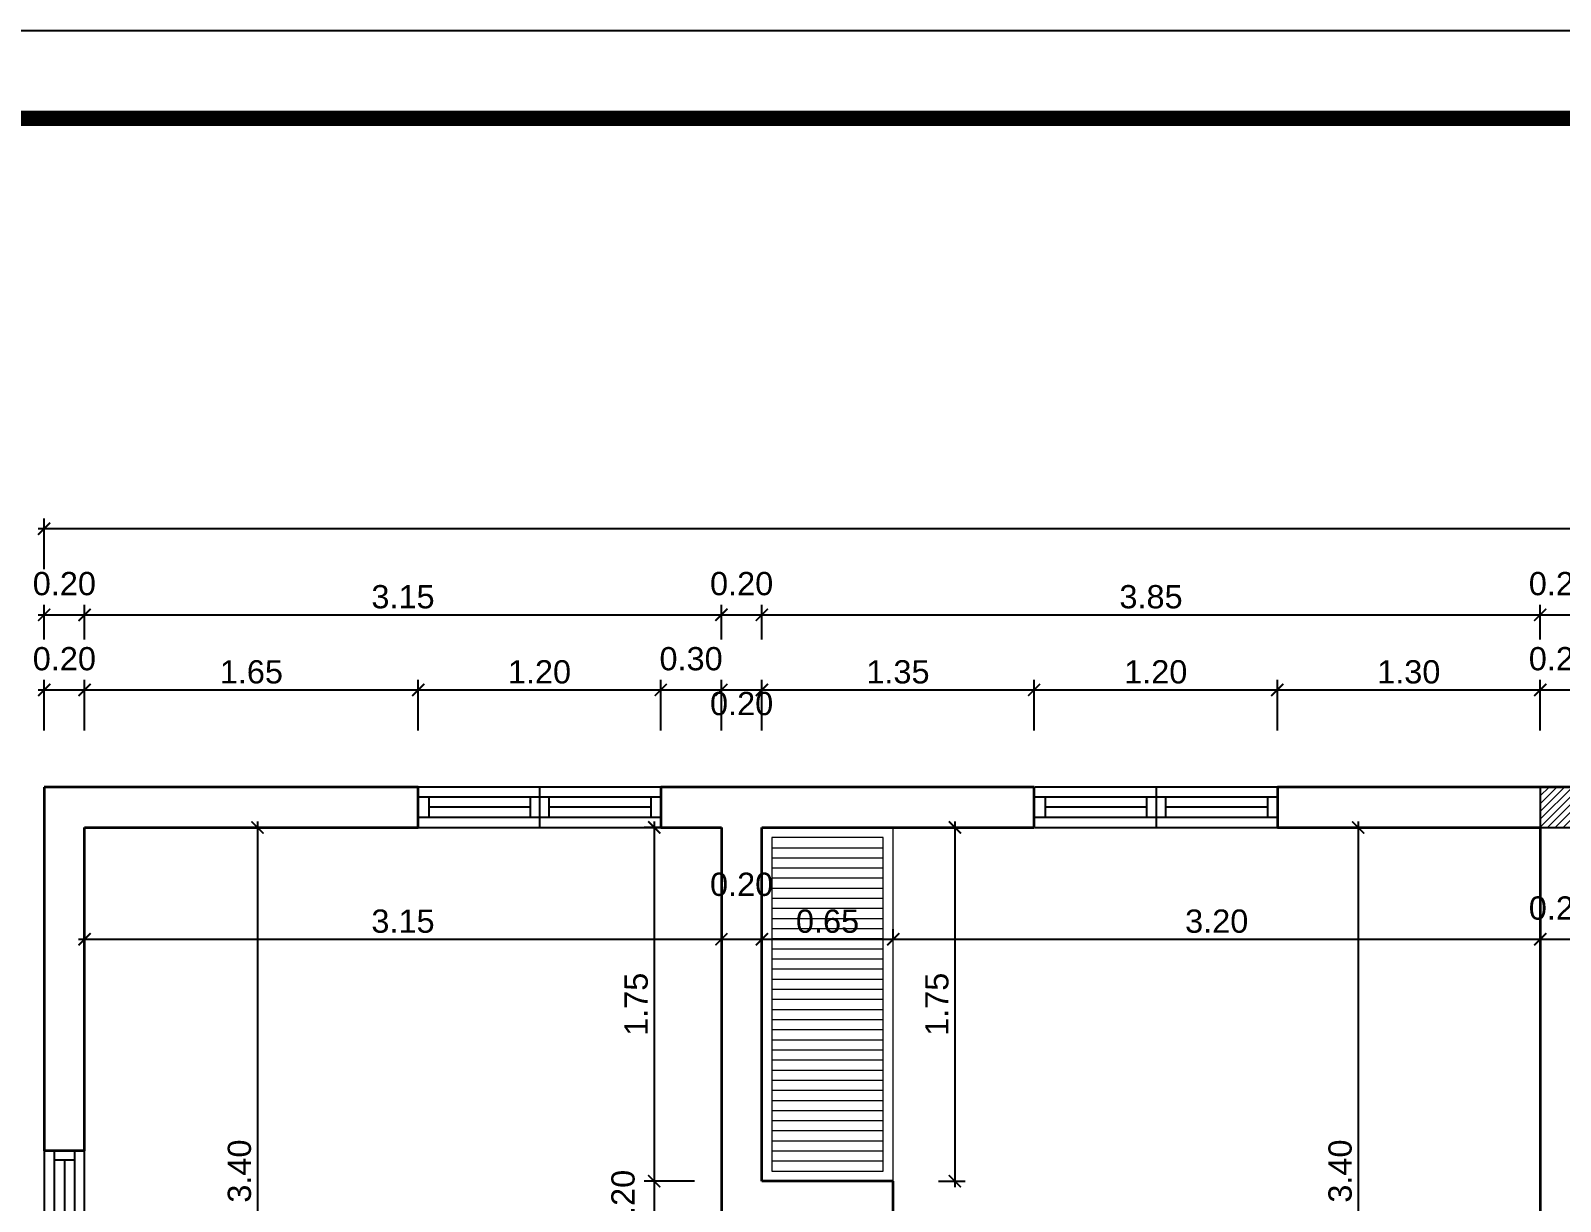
# Model space of a CAD drawing. Header units: feet. Extents: x -417 to 46, y -646 to -218.
# Drawn here: x -108.26 to -100.7, y -487.38 to -481.59 of the extents above; entities that cross this region are included whole.
import ezdxf

# ---------------------------------------------------------------- set-up
doc = ezdxf.new("R2010")
doc.units = ezdxf.units.FT
doc.header["$MEASUREMENT"] = 0
for name, color, linetype, lineweight in [('A-WALL', 4, 'Continuous', 25), ('closet', 8, 'Continuous', 5), ('DIM-COTAS', 1, 'Continuous', 5), ('Piso', 8, 'Continuous', 9)]:
    doc.layers.add(name, color=color, linetype=linetype, lineweight=lineweight)
for name, color, linetype in [('columna', 9, 'Continuous'), ('DIM', 10, 'Continuous'), ('MARCO', 7, 'Continuous'), ('PERT-VENT', 2, 'Continuous')]:
    doc.layers.add(name, color=color, linetype=linetype)
doc.styles.get("Standard").update_dxf_attribs({"font": 'arial.ttf', "height": 0.115})
doc.dimstyles.new('KEILY', dxfattribs={"dimtxt": 0.115, "dimasz": 0.06, "dimexe": 0.05, "dimexo": 0.2, "dimgap": 0.03, "dimtad": 1, "dimzin": 1, "dimdsep": 46, "dimtxsty": 'Standard', "dimblk": 'ARCHTICK', "dimcen": 2.5, "dimdle": 0.03, "dimclrd": 256, "dimclre": 256, "dimclrt": 7, "dimadec": 0, "dimazin": 0, "dimtfac": 1, "dimtmove": 2, "dimatfit": 3, "dimfxl": 0.2, "dimfxlon": 1, "dimtolj": 1, "dimtzin": 1, "dimarcsym": 0})

# ---------------------------------------------------------------- blocks, each defined once
blk = doc.blocks.new('A$C18ED6237')
at = {"layer": 'PERT-VENT', "extrusion": (-2.36783e-12, 8.94772e-16, -1)}
for p, q in [((1.2, 0.2), (0, 0.2)), ((0.6, 0.2), (0.6, 0)), ((1.2, 0.15), (0, 0.15)), ((0.0538, 0.05), (0.0538, 0.15)), ((0.5533, 0.1), (0.0538, 0.1)), ((0.5533, 0.15), (0.5533, 0.05)), ((0.6467, 0.15), (0.6467, 0.05)), ((1.1533, 0.1), (0.6467, 0.1)), ((1.2, 0.05), (0, 0.05)), ((0, 0), (1.2, 0))]:
    blk.add_line(p, q, dxfattribs=at)
at = {"layer": 'PERT-VENT'}
blk.add_line((1.1533, 0.05), (1.1533, 0.15), dxfattribs=at)
blk = doc.blocks.new('_ArchTick')
at = {"layer": 'DIM-COTAS', "color": 0, "const_width": 0.15}
blk.add_lwpolyline([(-0.5, -0.5), (0.5, 0.5)], dxfattribs=at)
blk = doc.blocks.new('*D1386')
at = {"layer": 'Defpoints', "color": 0, "transparency": 16777216}
for p in [(-107.9954, -484.847), (-108.1954, -485.3275), (-107.9954, -485.5275)]:
    blk.add_point(p, dxfattribs=at)
at = {"layer": 'DIM', "lineweight": -2, "transparency": 16777216}
for p, q in [((-108.1954, -485.047), (-108.1954, -484.797)), ((-107.9954, -485.047), (-107.9954, -484.797)), ((-108.2254, -484.847), (-107.9654, -484.847))]:
    blk.add_line(p, q, dxfattribs=at)
at = {"layer": 'DIM', "lineweight": -2, "transparency": 16777216, "xscale": 0.06, "yscale": 0.06, "zscale": 0.06, "rotation": 180}
blk.add_blockref('_ArchTick', (-108.1954, -484.847), dxfattribs=at)
at = {"layer": 'DIM', "lineweight": -2, "transparency": 16777216, "xscale": 0.06, "yscale": 0.06, "zscale": 0.06}
blk.add_blockref('_ArchTick', (-107.9954, -484.847), dxfattribs=at)
at = {"layer": 'DIM', "color": 7, "transparency": 16777216, "insert": (-108.0954, -484.6933), "char_height": 0.115, "attachment_point": 5}
blk.add_mtext('\\A1;0.20', dxfattribs=at)
blk = doc.blocks.new('*D1387')
at = {"layer": 'Defpoints', "color": 0, "transparency": 16777216}
for p in [(-106.3454, -484.847), (-106.3454, -485.3275), (-107.9954, -485.5275)]:
    blk.add_point(p, dxfattribs=at)
at = {"layer": 'DIM', "lineweight": -2, "transparency": 16777216}
for p, q in [((-107.9954, -485.047), (-107.9954, -484.797)), ((-106.3454, -485.047), (-106.3454, -484.797)), ((-108.0254, -484.847), (-106.3154, -484.847))]:
    blk.add_line(p, q, dxfattribs=at)
at = {"layer": 'DIM', "lineweight": -2, "transparency": 16777216, "xscale": 0.06, "yscale": 0.06, "zscale": 0.06, "rotation": 180}
blk.add_blockref('_ArchTick', (-107.9954, -484.847), dxfattribs=at)
at = {"layer": 'DIM', "lineweight": -2, "transparency": 16777216, "xscale": 0.06, "yscale": 0.06, "zscale": 0.06}
blk.add_blockref('_ArchTick', (-106.3454, -484.847), dxfattribs=at)
at = {"layer": 'DIM', "color": 7, "transparency": 16777216, "insert": (-107.1704, -484.7583), "char_height": 0.115, "attachment_point": 5}
blk.add_mtext('\\A1;1.65', dxfattribs=at)
blk = doc.blocks.new('*D1388')
at = {"layer": 'Defpoints', "color": 0, "transparency": 16777216}
for p in [(-105.1454, -484.847), (-106.3454, -485.3275), (-105.1454, -485.3275)]:
    blk.add_point(p, dxfattribs=at)
at = {"layer": 'DIM', "lineweight": -2, "transparency": 16777216}
for p, q in [((-106.3454, -485.047), (-106.3454, -484.797)), ((-105.1454, -485.047), (-105.1454, -484.797)), ((-106.3754, -484.847), (-105.1154, -484.847))]:
    blk.add_line(p, q, dxfattribs=at)
at = {"layer": 'DIM', "lineweight": -2, "transparency": 16777216, "xscale": 0.06, "yscale": 0.06, "zscale": 0.06, "rotation": 180}
blk.add_blockref('_ArchTick', (-106.3454, -484.847), dxfattribs=at)
at = {"layer": 'DIM', "lineweight": -2, "transparency": 16777216, "xscale": 0.06, "yscale": 0.06, "zscale": 0.06}
blk.add_blockref('_ArchTick', (-105.1454, -484.847), dxfattribs=at)
at = {"layer": 'DIM', "color": 7, "transparency": 16777216, "insert": (-105.7454, -484.7583), "char_height": 0.115, "attachment_point": 5}
blk.add_mtext('\\A1;1.20', dxfattribs=at)
blk = doc.blocks.new('*D1389')
at = {"layer": 'Defpoints', "color": 0, "transparency": 16777216}
for p in [(-104.8454, -484.847), (-105.1454, -485.3275), (-104.8454, -485.5275)]:
    blk.add_point(p, dxfattribs=at)
at = {"layer": 'DIM', "lineweight": -2, "transparency": 16777216}
for p, q in [((-105.1454, -485.047), (-105.1454, -484.797)), ((-104.8454, -485.047), (-104.8454, -484.797)), ((-105.1754, -484.847), (-104.8154, -484.847))]:
    blk.add_line(p, q, dxfattribs=at)
at = {"layer": 'DIM', "lineweight": -2, "transparency": 16777216, "xscale": 0.06, "yscale": 0.06, "zscale": 0.06, "rotation": 180}
blk.add_blockref('_ArchTick', (-105.1454, -484.847), dxfattribs=at)
at = {"layer": 'DIM', "lineweight": -2, "transparency": 16777216, "xscale": 0.06, "yscale": 0.06, "zscale": 0.06}
blk.add_blockref('_ArchTick', (-104.8454, -484.847), dxfattribs=at)
at = {"layer": 'DIM', "color": 7, "transparency": 16777216, "insert": (-104.9954, -484.6933), "char_height": 0.115, "attachment_point": 5}
blk.add_mtext('\\A1;0.30', dxfattribs=at)
blk = doc.blocks.new('*D1390')
at = {"layer": 'Defpoints', "color": 0, "transparency": 16777216}
for p in [(-104.6454, -484.847), (-104.8454, -485.5275), (-104.6454, -485.5275)]:
    blk.add_point(p, dxfattribs=at)
at = {"layer": 'DIM', "lineweight": -2, "transparency": 16777216}
for p, q in [((-104.8454, -485.047), (-104.8454, -484.797)), ((-104.6454, -485.047), (-104.6454, -484.797)), ((-104.8754, -484.847), (-104.6154, -484.847))]:
    blk.add_line(p, q, dxfattribs=at)
at = {"layer": 'DIM', "lineweight": -2, "transparency": 16777216, "xscale": 0.06, "yscale": 0.06, "zscale": 0.06, "rotation": 180}
blk.add_blockref('_ArchTick', (-104.8454, -484.847), dxfattribs=at)
at = {"layer": 'DIM', "lineweight": -2, "transparency": 16777216, "xscale": 0.06, "yscale": 0.06, "zscale": 0.06}
blk.add_blockref('_ArchTick', (-104.6454, -484.847), dxfattribs=at)
at = {"layer": 'DIM', "color": 7, "transparency": 16777216, "insert": (-104.7454, -484.9152), "char_height": 0.115, "attachment_point": 5}
blk.add_mtext('\\A1;0.20', dxfattribs=at)
blk = doc.blocks.new('*D1391')
at = {"layer": 'Defpoints', "color": 0, "transparency": 16777216}
for p in [(-103.2986, -484.847), (-103.2986, -485.3275), (-104.6454, -485.5275)]:
    blk.add_point(p, dxfattribs=at)
at = {"layer": 'DIM', "lineweight": -2, "transparency": 16777216}
for p, q in [((-104.6454, -485.047), (-104.6454, -484.797)), ((-103.2986, -485.047), (-103.2986, -484.797)), ((-104.6754, -484.847), (-103.2686, -484.847))]:
    blk.add_line(p, q, dxfattribs=at)
at = {"layer": 'DIM', "lineweight": -2, "transparency": 16777216, "xscale": 0.06, "yscale": 0.06, "zscale": 0.06, "rotation": 180}
blk.add_blockref('_ArchTick', (-104.6454, -484.847), dxfattribs=at)
at = {"layer": 'DIM', "lineweight": -2, "transparency": 16777216, "xscale": 0.06, "yscale": 0.06, "zscale": 0.06}
blk.add_blockref('_ArchTick', (-103.2986, -484.847), dxfattribs=at)
at = {"layer": 'DIM', "color": 7, "transparency": 16777216, "insert": (-103.972, -484.7583), "char_height": 0.115, "attachment_point": 5}
blk.add_mtext('\\A1;1.35', dxfattribs=at)
blk = doc.blocks.new('*D1392')
at = {"layer": 'Defpoints', "color": 0, "transparency": 16777216}
for p in [(-102.0954, -484.847), (-103.2986, -485.3275), (-102.0954, -485.3275)]:
    blk.add_point(p, dxfattribs=at)
at = {"layer": 'DIM', "lineweight": -2, "transparency": 16777216}
for p, q in [((-103.2986, -485.047), (-103.2986, -484.797)), ((-102.0954, -485.047), (-102.0954, -484.797)), ((-103.3286, -484.847), (-102.0654, -484.847))]:
    blk.add_line(p, q, dxfattribs=at)
at = {"layer": 'DIM', "lineweight": -2, "transparency": 16777216, "xscale": 0.06, "yscale": 0.06, "zscale": 0.06, "rotation": 180}
blk.add_blockref('_ArchTick', (-103.2986, -484.847), dxfattribs=at)
at = {"layer": 'DIM', "lineweight": -2, "transparency": 16777216, "xscale": 0.06, "yscale": 0.06, "zscale": 0.06}
blk.add_blockref('_ArchTick', (-102.0954, -484.847), dxfattribs=at)
at = {"layer": 'DIM', "color": 7, "transparency": 16777216, "insert": (-102.697, -484.7583), "char_height": 0.115, "attachment_point": 5}
blk.add_mtext('\\A1;1.20', dxfattribs=at)
blk = doc.blocks.new('*D1393')
at = {"layer": 'Defpoints', "color": 0, "transparency": 16777216}
for p in [(-100.7954, -484.847), (-102.0954, -485.3275), (-100.7954, -485.5275)]:
    blk.add_point(p, dxfattribs=at)
at = {"layer": 'DIM', "lineweight": -2, "transparency": 16777216}
for p, q in [((-102.0954, -485.047), (-102.0954, -484.797)), ((-100.7954, -485.047), (-100.7954, -484.797)), ((-102.1254, -484.847), (-100.7654, -484.847))]:
    blk.add_line(p, q, dxfattribs=at)
at = {"layer": 'DIM', "lineweight": -2, "transparency": 16777216, "xscale": 0.06, "yscale": 0.06, "zscale": 0.06, "rotation": 180}
blk.add_blockref('_ArchTick', (-102.0954, -484.847), dxfattribs=at)
at = {"layer": 'DIM', "lineweight": -2, "transparency": 16777216, "xscale": 0.06, "yscale": 0.06, "zscale": 0.06}
blk.add_blockref('_ArchTick', (-100.7954, -484.847), dxfattribs=at)
at = {"layer": 'DIM', "color": 7, "transparency": 16777216, "insert": (-101.4454, -484.7583), "char_height": 0.115, "attachment_point": 5}
blk.add_mtext('\\A1;1.30', dxfattribs=at)
blk = doc.blocks.new('*D1394')
at = {"layer": 'Defpoints', "color": 0, "transparency": 16777216}
for p in [(-100.5954, -484.847), (-100.5954, -485.3275), (-100.7954, -485.5275)]:
    blk.add_point(p, dxfattribs=at)
at = {"layer": 'DIM', "lineweight": -2, "transparency": 16777216}
for p, q in [((-100.7954, -485.047), (-100.7954, -484.797)), ((-100.5954, -485.047), (-100.5954, -484.797)), ((-100.8254, -484.847), (-100.5654, -484.847))]:
    blk.add_line(p, q, dxfattribs=at)
at = {"layer": 'DIM', "lineweight": -2, "transparency": 16777216, "xscale": 0.06, "yscale": 0.06, "zscale": 0.06, "rotation": 180}
blk.add_blockref('_ArchTick', (-100.7954, -484.847), dxfattribs=at)
at = {"layer": 'DIM', "lineweight": -2, "transparency": 16777216, "xscale": 0.06, "yscale": 0.06, "zscale": 0.06}
blk.add_blockref('_ArchTick', (-100.5954, -484.847), dxfattribs=at)
at = {"layer": 'DIM', "color": 7, "transparency": 16777216, "insert": (-100.6954, -484.6933), "char_height": 0.115, "attachment_point": 5}
blk.add_mtext('\\A1;0.20', dxfattribs=at)
blk = doc.blocks.new('*D1398')
at = {"layer": 'Defpoints', "color": 0, "transparency": 16777216}
for p in [(-107.9954, -484.4755), (-108.1954, -484.797), (-107.9954, -484.797)]:
    blk.add_point(p, dxfattribs=at)
at = {"layer": 'DIM', "lineweight": -2, "transparency": 16777216}
for p, q in [((-108.1954, -484.597), (-108.1954, -484.4255)), ((-107.9954, -484.597), (-107.9954, -484.4255)), ((-108.2254, -484.4755), (-107.9654, -484.4755))]:
    blk.add_line(p, q, dxfattribs=at)
at = {"layer": 'DIM', "lineweight": -2, "transparency": 16777216, "xscale": 0.06, "yscale": 0.06, "zscale": 0.06, "rotation": 180}
blk.add_blockref('_ArchTick', (-108.1954, -484.4755), dxfattribs=at)
at = {"layer": 'DIM', "lineweight": -2, "transparency": 16777216, "xscale": 0.06, "yscale": 0.06, "zscale": 0.06}
blk.add_blockref('_ArchTick', (-107.9954, -484.4755), dxfattribs=at)
at = {"layer": 'DIM', "color": 7, "transparency": 16777216, "insert": (-108.0954, -484.3218), "char_height": 0.115, "attachment_point": 5}
blk.add_mtext('\\A1;0.20', dxfattribs=at)
blk = doc.blocks.new('*D1399')
at = {"layer": 'Defpoints', "color": 0, "transparency": 16777216}
for p in [(-104.8454, -484.4755), (-107.9954, -484.797), (-104.8454, -484.797)]:
    blk.add_point(p, dxfattribs=at)
at = {"layer": 'DIM', "lineweight": -2, "transparency": 16777216}
for p, q in [((-107.9954, -484.597), (-107.9954, -484.4255)), ((-104.8454, -484.597), (-104.8454, -484.4255)), ((-108.0254, -484.4755), (-104.8154, -484.4755))]:
    blk.add_line(p, q, dxfattribs=at)
at = {"layer": 'DIM', "lineweight": -2, "transparency": 16777216, "xscale": 0.06, "yscale": 0.06, "zscale": 0.06, "rotation": 180}
blk.add_blockref('_ArchTick', (-107.9954, -484.4755), dxfattribs=at)
at = {"layer": 'DIM', "lineweight": -2, "transparency": 16777216, "xscale": 0.06, "yscale": 0.06, "zscale": 0.06}
blk.add_blockref('_ArchTick', (-104.8454, -484.4755), dxfattribs=at)
at = {"layer": 'DIM', "color": 7, "transparency": 16777216, "insert": (-106.4204, -484.3867), "char_height": 0.115, "attachment_point": 5}
blk.add_mtext('\\A1;3.15', dxfattribs=at)
blk = doc.blocks.new('*D1400')
at = {"layer": 'Defpoints', "color": 0, "transparency": 16777216}
for p in [(-104.6454, -484.4755), (-104.8454, -484.797), (-104.6454, -484.797)]:
    blk.add_point(p, dxfattribs=at)
at = {"layer": 'DIM', "lineweight": -2, "transparency": 16777216}
for p, q in [((-104.8454, -484.597), (-104.8454, -484.4255)), ((-104.6454, -484.597), (-104.6454, -484.4255)), ((-104.8754, -484.4755), (-104.6154, -484.4755))]:
    blk.add_line(p, q, dxfattribs=at)
at = {"layer": 'DIM', "lineweight": -2, "transparency": 16777216, "xscale": 0.06, "yscale": 0.06, "zscale": 0.06, "rotation": 180}
blk.add_blockref('_ArchTick', (-104.8454, -484.4755), dxfattribs=at)
at = {"layer": 'DIM', "lineweight": -2, "transparency": 16777216, "xscale": 0.06, "yscale": 0.06, "zscale": 0.06}
blk.add_blockref('_ArchTick', (-104.6454, -484.4755), dxfattribs=at)
at = {"layer": 'DIM', "color": 7, "transparency": 16777216, "insert": (-104.7454, -484.3218), "char_height": 0.115, "attachment_point": 5}
blk.add_mtext('\\A1;0.20', dxfattribs=at)
blk = doc.blocks.new('*D1401')
at = {"layer": 'Defpoints', "color": 0, "transparency": 16777216}
for p in [(-100.7954, -484.4755), (-104.6454, -484.797), (-100.7954, -484.797)]:
    blk.add_point(p, dxfattribs=at)
at = {"layer": 'DIM', "lineweight": -2, "transparency": 16777216}
for p, q in [((-104.6454, -484.597), (-104.6454, -484.4255)), ((-100.7954, -484.597), (-100.7954, -484.4255)), ((-104.6754, -484.4755), (-100.7654, -484.4755))]:
    blk.add_line(p, q, dxfattribs=at)
at = {"layer": 'DIM', "lineweight": -2, "transparency": 16777216, "xscale": 0.06, "yscale": 0.06, "zscale": 0.06, "rotation": 180}
blk.add_blockref('_ArchTick', (-104.6454, -484.4755), dxfattribs=at)
at = {"layer": 'DIM', "lineweight": -2, "transparency": 16777216, "xscale": 0.06, "yscale": 0.06, "zscale": 0.06}
blk.add_blockref('_ArchTick', (-100.7954, -484.4755), dxfattribs=at)
at = {"layer": 'DIM', "color": 7, "transparency": 16777216, "insert": (-102.7204, -484.3867), "char_height": 0.115, "attachment_point": 5}
blk.add_mtext('\\A1;3.85', dxfattribs=at)
blk = doc.blocks.new('*D1402')
at = {"layer": 'Defpoints', "color": 0, "transparency": 16777216}
for p in [(-100.5954, -484.4755), (-100.7954, -484.797), (-100.5954, -484.797)]:
    blk.add_point(p, dxfattribs=at)
at = {"layer": 'DIM', "lineweight": -2, "transparency": 16777216}
for p, q in [((-100.7954, -484.597), (-100.7954, -484.4255)), ((-100.5954, -484.597), (-100.5954, -484.4255)), ((-100.8254, -484.4755), (-100.5654, -484.4755))]:
    blk.add_line(p, q, dxfattribs=at)
at = {"layer": 'DIM', "lineweight": -2, "transparency": 16777216, "xscale": 0.06, "yscale": 0.06, "zscale": 0.06, "rotation": 180}
blk.add_blockref('_ArchTick', (-100.7954, -484.4755), dxfattribs=at)
at = {"layer": 'DIM', "lineweight": -2, "transparency": 16777216, "xscale": 0.06, "yscale": 0.06, "zscale": 0.06}
blk.add_blockref('_ArchTick', (-100.5954, -484.4755), dxfattribs=at)
at = {"layer": 'DIM', "color": 7, "transparency": 16777216, "insert": (-100.6954, -484.3218), "char_height": 0.115, "attachment_point": 5}
blk.add_mtext('\\A1;0.20', dxfattribs=at)
blk = doc.blocks.new('*D1447')
at = {"layer": 'Defpoints', "color": 0, "transparency": 16777216}
for p in [(-108.1954, -484.0496), (-108.1954, -484.4755), (-86.3954, -484.4755)]:
    blk.add_point(p, dxfattribs=at)
at = {"layer": 'DIM', "lineweight": -2, "transparency": 16777216}
for p, q in [((-86.3654, -484.0496), (-108.2254, -484.0496)), ((-108.1954, -484.2496), (-108.1954, -483.9996)), ((-86.3954, -484.2496), (-86.3954, -483.9996))]:
    blk.add_line(p, q, dxfattribs=at)
at = {"layer": 'DIM', "lineweight": -2, "transparency": 16777216, "xscale": 0.06, "yscale": 0.06, "zscale": 0.06, "rotation": 180}
blk.add_blockref('_ArchTick', (-108.1954, -484.0496), dxfattribs=at)
at = {"layer": 'DIM', "lineweight": -2, "transparency": 16777216, "xscale": 0.06, "yscale": 0.06, "zscale": 0.06}
blk.add_blockref('_ArchTick', (-86.3954, -484.0496), dxfattribs=at)
at = {"layer": 'DIM', "color": 7, "transparency": 16777216, "insert": (-97.2954, -483.9609), "char_height": 0.115, "attachment_point": 5}
blk.add_mtext('\\A1;21.80', dxfattribs=at)
blk = doc.blocks.new('*D1517')
at = {"layer": 'Defpoints', "color": 0, "transparency": 16777216}
for p in [(-107.4292, -485.5275), (-107.4292, -488.9275), (-107.1403, -488.9275)]:
    blk.add_point(p, dxfattribs=at)
at = {"layer": 'DIM', "lineweight": -2, "transparency": 16777216}
for p, q in [((-107.1403, -485.4975), (-107.1403, -488.9575)), ((-107.2292, -485.5275), (-107.0903, -485.5275)), ((-107.2292, -488.9275), (-107.0903, -488.9275))]:
    blk.add_line(p, q, dxfattribs=at)
at = {"layer": 'DIM', "lineweight": -2, "transparency": 16777216, "xscale": 0.06, "yscale": 0.06, "zscale": 0.06}
for p, rotation in [((-107.1403, -485.5275), 90), ((-107.1403, -488.9275), 270)]:
    blk.add_blockref('_ArchTick', p, dxfattribs=dict(at, rotation=rotation))
at = {"layer": 'DIM', "color": 7, "transparency": 16777216, "insert": (-107.229, -487.2275), "char_height": 0.115, "attachment_point": 5, "rotation": 90}
blk.add_mtext('\\A1;3.40', dxfattribs=at)
blk = doc.blocks.new('*D1522')
at = {"layer": 'Defpoints', "color": 0, "transparency": 16777216}
for p in [(-104.8454, -485.5275), (-105.1777, -487.2775), (-104.6454, -487.2775)]:
    blk.add_point(p, dxfattribs=at)
at = {"layer": 'DIM', "lineweight": -2, "transparency": 16777216}
for p, q in [((-105.1777, -485.4975), (-105.1777, -487.3075)), ((-105.0454, -485.5275), (-105.2277, -485.5275)), ((-104.9777, -487.2775), (-105.2277, -487.2775))]:
    blk.add_line(p, q, dxfattribs=at)
at = {"layer": 'DIM', "lineweight": -2, "transparency": 16777216, "xscale": 0.06, "yscale": 0.06, "zscale": 0.06}
for p, rotation in [((-105.1777, -485.5275), 90), ((-105.1777, -487.2775), 270)]:
    blk.add_blockref('_ArchTick', p, dxfattribs=dict(at, rotation=rotation))
at = {"layer": 'DIM', "color": 7, "transparency": 16777216, "insert": (-105.2664, -486.4025), "char_height": 0.115, "attachment_point": 5, "rotation": 90}
blk.add_mtext('\\A1;1.75', dxfattribs=at)
blk = doc.blocks.new('*D1523')
at = {"layer": 'Defpoints', "color": 0, "transparency": 16777216}
for p in [(-104.6454, -487.2775), (-105.1777, -487.4775), (-104.8454, -487.4775)]:
    blk.add_point(p, dxfattribs=at)
at = {"layer": 'DIM', "lineweight": -2, "transparency": 16777216}
for p, q in [((-104.9777, -487.2775), (-105.2277, -487.2775)), ((-105.1777, -487.2475), (-105.1777, -487.5075)), ((-105.0454, -487.4775), (-105.2277, -487.4775))]:
    blk.add_line(p, q, dxfattribs=at)
at = {"layer": 'DIM', "lineweight": -2, "transparency": 16777216, "xscale": 0.06, "yscale": 0.06, "zscale": 0.06}
for p, rotation in [((-105.1777, -487.2775), 90), ((-105.1777, -487.4775), 270)]:
    blk.add_blockref('_ArchTick', p, dxfattribs=dict(at, rotation=rotation))
at = {"layer": 'DIM', "color": 7, "transparency": 16777216, "insert": (-105.3314, -487.3775), "char_height": 0.115, "attachment_point": 5, "rotation": 90}
blk.add_mtext('\\A1;0.20', dxfattribs=at)
blk = doc.blocks.new('*D1533')
at = {"layer": 'Defpoints', "color": 0, "transparency": 16777216}
for p in [(-103.972, -485.5275), (-103.972, -487.2775), (-103.6904, -487.2775)]:
    blk.add_point(p, dxfattribs=at)
at = {"layer": 'DIM', "lineweight": -2, "transparency": 16777216}
for p, q in [((-103.6904, -485.4975), (-103.6904, -487.3075)), ((-103.772, -485.5275), (-103.6404, -485.5275)), ((-103.772, -487.2775), (-103.6404, -487.2775))]:
    blk.add_line(p, q, dxfattribs=at)
at = {"layer": 'DIM', "lineweight": -2, "transparency": 16777216, "xscale": 0.06, "yscale": 0.06, "zscale": 0.06}
for p, rotation in [((-103.6904, -485.5275), 90), ((-103.6904, -487.2775), 270)]:
    blk.add_blockref('_ArchTick', p, dxfattribs=dict(at, rotation=rotation))
at = {"layer": 'DIM', "color": 7, "transparency": 16777216, "insert": (-103.7791, -486.4025), "char_height": 0.115, "attachment_point": 5, "rotation": 90}
blk.add_mtext('\\A1;1.75', dxfattribs=at)
blk = doc.blocks.new('*D1534')
at = {"layer": 'Defpoints', "color": 0, "transparency": 16777216}
for p in [(-76.1581, -487.2775), (-102.945, -488.9275), (-75.8766, -488.9275)]:
    blk.add_point(p, dxfattribs=at)
at = {"layer": 'DIM', "lineweight": -2, "transparency": 16777216}
for p, q in [((-75.9581, -487.2775), (-75.8266, -487.2775)), ((-75.8766, -487.2475), (-75.8766, -488.9575)), ((-76.0766, -488.9275), (-75.8266, -488.9275))]:
    blk.add_line(p, q, dxfattribs=at)
at = {"layer": 'DIM', "lineweight": -2, "transparency": 16777216, "xscale": 0.06, "yscale": 0.06, "zscale": 0.06}
for p, rotation in [((-75.8766, -487.2775), 90), ((-75.8766, -488.9275), 270)]:
    blk.add_blockref('_ArchTick', p, dxfattribs=dict(at, rotation=rotation))
at = {"layer": 'DIM', "color": 7, "transparency": 16777216, "insert": (-75.9653, -488.1025), "char_height": 0.115, "attachment_point": 5, "rotation": 90}
blk.add_mtext('\\A1;1.65', dxfattribs=at)
blk = doc.blocks.new('*D1544')
at = {"layer": 'Defpoints', "color": 0, "transparency": 16777216}
for p in [(-101.7959, -485.5275), (-101.7959, -488.9275), (-101.6959, -488.9275)]:
    blk.add_point(p, dxfattribs=at)
at = {"layer": 'DIM', "lineweight": -2, "transparency": 16777216}
for p, q in [((-101.6959, -485.4975), (-101.6959, -488.9575)), ((-101.6959, -485.5275), (-101.6459, -485.5275)), ((-101.6959, -488.9275), (-101.6459, -488.9275))]:
    blk.add_line(p, q, dxfattribs=at)
at = {"layer": 'DIM', "lineweight": -2, "transparency": 16777216, "xscale": 0.06, "yscale": 0.06, "zscale": 0.06}
for p, rotation in [((-101.6959, -485.5275), 90), ((-101.6959, -488.9275), 270)]:
    blk.add_blockref('_ArchTick', p, dxfattribs=dict(at, rotation=rotation))
at = {"layer": 'DIM', "color": 7, "transparency": 16777216, "insert": (-101.7846, -487.2275), "char_height": 0.115, "attachment_point": 5, "rotation": 90}
blk.add_mtext('\\A1;3.40', dxfattribs=at)
blk = doc.blocks.new('*D1579')
at = {"layer": 'Defpoints', "color": 0, "transparency": 16777216}
for p in [(-107.9954, -485.9947), (-104.8454, -485.9947), (-104.8454, -486.0805)]:
    blk.add_point(p, dxfattribs=at)
at = {"layer": 'DIM', "lineweight": -2, "transparency": 16777216}
for p, q in [((-108.0254, -486.0805), (-104.8154, -486.0805)), ((-107.9954, -486.0805), (-107.9954, -486.1305)), ((-104.8454, -486.0805), (-104.8454, -486.1305))]:
    blk.add_line(p, q, dxfattribs=at)
at = {"layer": 'DIM', "lineweight": -2, "transparency": 16777216, "xscale": 0.06, "yscale": 0.06, "zscale": 0.06, "rotation": 180}
blk.add_blockref('_ArchTick', (-107.9954, -486.0805), dxfattribs=at)
at = {"layer": 'DIM', "lineweight": -2, "transparency": 16777216, "xscale": 0.06, "yscale": 0.06, "zscale": 0.06}
blk.add_blockref('_ArchTick', (-104.8454, -486.0805), dxfattribs=at)
at = {"layer": 'DIM', "color": 7, "transparency": 16777216, "insert": (-106.4204, -485.9917), "char_height": 0.115, "attachment_point": 5}
blk.add_mtext('\\A1;3.15', dxfattribs=at)
blk = doc.blocks.new('*D1580')
at = {"layer": 'Defpoints', "color": 0, "transparency": 16777216}
for p in [(-104.8454, -485.9947), (-104.6454, -486.0805), (-104.6454, -486.3514)]:
    blk.add_point(p, dxfattribs=at)
at = {"layer": 'DIM', "lineweight": -2, "transparency": 16777216}
for p, q in [((-104.8754, -486.0805), (-104.6154, -486.0805)), ((-104.8454, -486.0805), (-104.8454, -486.1305)), ((-104.6454, -486.1514), (-104.6454, -486.0305))]:
    blk.add_line(p, q, dxfattribs=at)
at = {"layer": 'DIM', "lineweight": -2, "transparency": 16777216, "xscale": 0.06, "yscale": 0.06, "zscale": 0.06, "rotation": 180}
blk.add_blockref('_ArchTick', (-104.8454, -486.0805), dxfattribs=at)
at = {"layer": 'DIM', "lineweight": -2, "transparency": 16777216, "xscale": 0.06, "yscale": 0.06, "zscale": 0.06}
blk.add_blockref('_ArchTick', (-104.6454, -486.0805), dxfattribs=at)
at = {"layer": 'DIM', "color": 7, "transparency": 16777216, "insert": (-104.7454, -485.8094), "char_height": 0.115, "attachment_point": 5}
blk.add_mtext('\\A1;0.20', dxfattribs=at)
blk = doc.blocks.new('*D1581')
at = {"layer": 'Defpoints', "color": 0, "transparency": 16777216}
for p in [(-103.9954, -486.0805), (-103.9954, -486.0805), (-104.6454, -486.3514)]:
    blk.add_point(p, dxfattribs=at)
at = {"layer": 'DIM', "lineweight": -2, "transparency": 16777216}
for p, q in [((-104.6754, -486.0805), (-103.9654, -486.0805)), ((-104.6454, -486.1514), (-104.6454, -486.0305)), ((-103.9954, -486.0805), (-103.9954, -486.0305))]:
    blk.add_line(p, q, dxfattribs=at)
at = {"layer": 'DIM', "lineweight": -2, "transparency": 16777216, "xscale": 0.06, "yscale": 0.06, "zscale": 0.06, "rotation": 180}
blk.add_blockref('_ArchTick', (-104.6454, -486.0805), dxfattribs=at)
at = {"layer": 'DIM', "lineweight": -2, "transparency": 16777216, "xscale": 0.06, "yscale": 0.06, "zscale": 0.06}
blk.add_blockref('_ArchTick', (-103.9954, -486.0805), dxfattribs=at)
at = {"layer": 'DIM', "color": 7, "transparency": 16777216, "insert": (-104.3204, -485.9918), "char_height": 0.115, "attachment_point": 5}
blk.add_mtext('\\A1;0.65', dxfattribs=at)
blk = doc.blocks.new('*D1582')
at = {"layer": 'Defpoints', "color": 0, "transparency": 16777216}
for p in [(-103.9954, -486.0805), (-100.7954, -486.0805), (-100.7954, -486.4729)]:
    blk.add_point(p, dxfattribs=at)
at = {"layer": 'DIM', "lineweight": -2, "transparency": 16777216}
for p, q in [((-104.0254, -486.0805), (-100.7654, -486.0805)), ((-103.9954, -486.0805), (-103.9954, -486.0305)), ((-100.7954, -486.2729), (-100.7954, -486.0305))]:
    blk.add_line(p, q, dxfattribs=at)
at = {"layer": 'DIM', "lineweight": -2, "transparency": 16777216, "xscale": 0.06, "yscale": 0.06, "zscale": 0.06, "rotation": 180}
blk.add_blockref('_ArchTick', (-103.9954, -486.0805), dxfattribs=at)
at = {"layer": 'DIM', "lineweight": -2, "transparency": 16777216, "xscale": 0.06, "yscale": 0.06, "zscale": 0.06}
blk.add_blockref('_ArchTick', (-100.7954, -486.0805), dxfattribs=at)
at = {"layer": 'DIM', "color": 7, "transparency": 16777216, "insert": (-102.3954, -485.9917), "char_height": 0.115, "attachment_point": 5}
blk.add_mtext('\\A1;3.20', dxfattribs=at)
blk = doc.blocks.new('*D1583')
at = {"layer": 'Defpoints', "color": 0, "transparency": 16777216}
for p in [(-100.5954, -486.0805), (-100.7954, -486.4729), (-100.5954, -486.5051)]:
    blk.add_point(p, dxfattribs=at)
at = {"layer": 'DIM', "lineweight": -2, "transparency": 16777216}
for p, q in [((-100.8254, -486.0805), (-100.5654, -486.0805)), ((-100.7954, -486.2729), (-100.7954, -486.0305)), ((-100.5954, -486.2805), (-100.5954, -486.0305))]:
    blk.add_line(p, q, dxfattribs=at)
at = {"layer": 'DIM', "lineweight": -2, "transparency": 16777216, "xscale": 0.06, "yscale": 0.06, "zscale": 0.06, "rotation": 180}
blk.add_blockref('_ArchTick', (-100.7954, -486.0805), dxfattribs=at)
at = {"layer": 'DIM', "lineweight": -2, "transparency": 16777216, "xscale": 0.06, "yscale": 0.06, "zscale": 0.06}
blk.add_blockref('_ArchTick', (-100.5954, -486.0805), dxfattribs=at)
at = {"layer": 'DIM', "color": 7, "transparency": 16777216, "insert": (-100.6954, -485.9268), "char_height": 0.115, "attachment_point": 5}
blk.add_mtext('\\A1;0.20', dxfattribs=at)
blk = doc.blocks.new('A$C012446DC')
at = {"layer": 'Piso'}
h = blk.add_hatch(dxfattribs=at)
h.set_pattern_fill('ANSI31', color=256, scale=0.008571, angle=180)
h.set_pattern_definition([(225, (206536.064322, 1154820.960068), (0.0192434059784, -0.0192434059784), [])])
h.paths.add_polyline_path([(0, 0), (0.2, 0), (0.2, 0.2), (0, 0.2)])
at = {"layer": 'columna'}
blk.add_lwpolyline([(0.2, 0.2), (0, 0.2), (0, 0), (0.2, 0)], close=True, dxfattribs=at)
blk = doc.blocks.new('A$C791B5281')
blk.add_blockref('A$C012446DC', (1.5, 10.1, 1.2387))

msp = doc.modelspace()

# ---------------------------------------------------------------- hatches: boundary and pattern name
at = {"layer": 'Piso'}
h = msp.add_hatch(dxfattribs=at)
h.set_pattern_fill('ANSI31', color=256, scale=0.4, angle=315, style=0)
h.set_pattern_definition([(0, (-105.845364, -491.277455), (2e-17, 0.05), [])])
h.paths.add_polyline_path([(-104.5954, -487.2275), (-104.0454, -487.2275), (-104.0454, -485.5775), (-104.5954, -485.5775)])

# ---------------------------------------------------------------- linework, layer by layer
at = {"layer": 'A-WALL', "lineweight": 35, "extrusion": (-2.36783e-12, 8.94772e-16, -1)}
for p, q in [((-106.3454, -485.3275), (-108.1954, -485.3275)), ((-108.1954, -485.3275), (-108.1954, -487.1275)), ((-106.3454, -485.5275), (-106.3454, -485.3275)), ((-103.2986, -485.3275), (-105.1454, -485.3275)), ((-105.1454, -485.3275), (-105.1454, -485.5275)), ((-103.2986, -485.5275), (-103.2986, -485.3275)), ((-100.5954, -485.3275), (-102.0954, -485.3275)), ((-102.0954, -485.3275), (-102.0954, -485.5275)), ((-107.9954, -485.5275), (-106.3454, -485.5275)), ((-107.9954, -487.1275), (-107.9954, -485.5275)), ((-105.1454, -485.5275), (-104.8454, -485.5275)), ((-104.8454, -485.5275), (-104.8454, -487.4775)), ((-104.6454, -485.5275), (-103.2986, -485.5275)), ((-104.6454, -487.2775), (-104.6454, -485.5275)), ((-102.0954, -485.5275), (-100.7954, -485.5275)), ((-100.7954, -485.5275), (-100.7954, -488.9275)), ((-107.9954, -487.1275), (-108.1954, -487.1275)), ((-103.9954, -487.2775), (-104.6454, -487.2775)), ((-103.9954, -489.1275), (-103.9954, -487.2775))]:
    msp.add_line(p, q, dxfattribs=at)
at = {"layer": 'closet', "extrusion": (-2.36783e-12, 8.94772e-16, -1)}
msp.add_line((-103.9954, -487.2775), (-103.9954, -485.5275), dxfattribs=at)
at = {"layer": 'MARCO'}
msp.add_lwpolyline([(-112.2526, -481.5851), (-47.7526, -481.5851), (-47.7526, -523.5851), (-112.2526, -523.5851)], close=True, dxfattribs=at)
at = {"layer": 'MARCO', "const_width": 0.075}
msp.add_lwpolyline([(-54.925, -482.0191), (-111.8185, -482.0191), (-111.8185, -523.1511), (-54.925, -523.1511)], close=True, dxfattribs=at)
at = {"layer": 'Piso'}
msp.add_lwpolyline([(-104.5954, -487.2275), (-104.0454, -487.2275), (-104.0454, -485.5775), (-104.5954, -485.5775)], close=True, dxfattribs=at)

# ---------------------------------------------------------------- block references
for name, p in [('A$C18ED6237', (-106.3454, -485.5275)), ('A$C18ED6237', (-103.2954, -485.5275)), ('A$C791B5281', (-102.2954, -495.6275, -1.2387))]:
    msp.add_blockref(name, p)
at = {"rotation": 90}
msp.add_blockref('A$C18ED6237', (-107.9954, -488.3275), dxfattribs=at)

# ---------------------------------------------------------------- dimensions: what is measured, and where the dimension line sits
at = {"layer": 'DIM'}
for base, p1, p2, picture, middle in [((-108.1954, -484.0496), (-86.3954, -484.4755), (-108.1954, -484.4755), '*D1447', (-97.2954, -483.9609)), ((-107.9954, -484.4755), (-108.1954, -484.797), (-107.9954, -484.797), '*D1398', (-108.0954, -484.3218)), ((-104.6454, -484.4755), (-104.8454, -484.797), (-104.6454, -484.797), '*D1400', (-104.7454, -484.3218)), ((-100.5954, -484.4755), (-100.7954, -484.797), (-100.5954, -484.797), '*D1402', (-100.6954, -484.3218)), ((-104.8454, -484.4755), (-107.9954, -484.797), (-104.8454, -484.797), '*D1399', (-106.4204, -484.3867)), ((-100.7954, -484.4755), (-104.6454, -484.797), (-100.7954, -484.797), '*D1401', (-102.7204, -484.3867)), ((-107.9954, -484.847), (-108.1954, -485.3275), (-107.9954, -485.5275), '*D1386', (-108.0954, -484.6933)), ((-104.8454, -484.847), (-105.1454, -485.3275), (-104.8454, -485.5275), '*D1389', (-104.9954, -484.6933)), ((-100.5954, -484.847), (-100.7954, -485.5275), (-100.5954, -485.3275), '*D1394', (-100.6954, -484.6933)), ((-106.3454, -484.847), (-107.9954, -485.5275), (-106.3454, -485.3275), '*D1387', (-107.1704, -484.7583)), ((-105.1454, -484.847), (-106.3454, -485.3275), (-105.1454, -485.3275), '*D1388', (-105.7454, -484.7583)), ((-103.2986, -484.847), (-104.6454, -485.5275), (-103.2986, -485.3275), '*D1391', (-103.972, -484.7583)), ((-102.0954, -484.847), (-103.2986, -485.3275), (-102.0954, -485.3275), '*D1392', (-102.697, -484.7583)), ((-100.7954, -484.847), (-102.0954, -485.3275), (-100.7954, -485.5275), '*D1393', (-101.4454, -484.7583)), ((-104.6454, -486.0805), (-104.8454, -485.9947), (-104.6454, -486.3514), '*D1580', (-104.7454, -485.8094)), ((-100.5954, -486.0805), (-100.7954, -486.4729), (-100.5954, -486.5051), '*D1583', (-100.6954, -485.9268)), ((-104.8454, -486.0805), (-107.9954, -485.9947), (-104.8454, -485.9947), '*D1579', (-106.4204, -485.9917)), ((-103.9954, -486.0805), (-104.6454, -486.3514), (-103.9954, -486.0805), '*D1581', (-104.3204, -485.9918)), ((-100.7954, -486.0805), (-103.9954, -486.0805), (-100.7954, -486.4729), '*D1582', (-102.3954, -485.9917))]:
    dim = msp.add_linear_dim(base=base, p1=p1, p2=p2, dimstyle='KEILY', dxfattribs=at)
    dim.commit()
    dim.dimension.update_dxf_attribs({"geometry": picture, "text_midpoint": middle})
dim = msp.add_linear_dim(base=(-104.6454, -484.847), p1=(-104.8454, -485.5275), p2=(-104.6454, -485.5275), dimstyle='KEILY', dxfattribs=at)
dim.commit()
dim.dimension.update_dxf_attribs({"geometry": '*D1390', "text_midpoint": (-104.7454, -484.9152), "dimtype": 160})
for base, p1, p2, picture, middle in [((-107.1403, -488.9275), (-107.4292, -485.5275), (-107.4292, -488.9275), '*D1517', (-107.229, -487.2275)), ((-105.1777, -487.2775), (-104.8454, -485.5275), (-104.6454, -487.2775), '*D1522', (-105.2664, -486.4025)), ((-103.6904, -487.2775), (-103.972, -485.5275), (-103.972, -487.2775), '*D1533', (-103.7791, -486.4025)), ((-101.6959, -488.9275), (-101.7959, -485.5275), (-101.7959, -488.9275), '*D1544', (-101.7846, -487.2275)), ((-105.1777, -487.4775), (-104.6454, -487.2775), (-104.8454, -487.4775), '*D1523', (-105.3314, -487.3775)), ((-75.8766, -488.9275), (-76.1581, -487.2775), (-102.945, -488.9275), '*D1534', (-75.9653, -488.1025))]:
    dim = msp.add_linear_dim(base=base, p1=p1, p2=p2, angle=90, dimstyle='KEILY', dxfattribs=at)
    dim.commit()
    dim.dimension.update_dxf_attribs({"geometry": picture, "text_midpoint": middle})

doc.saveas('drawing.dxf')
